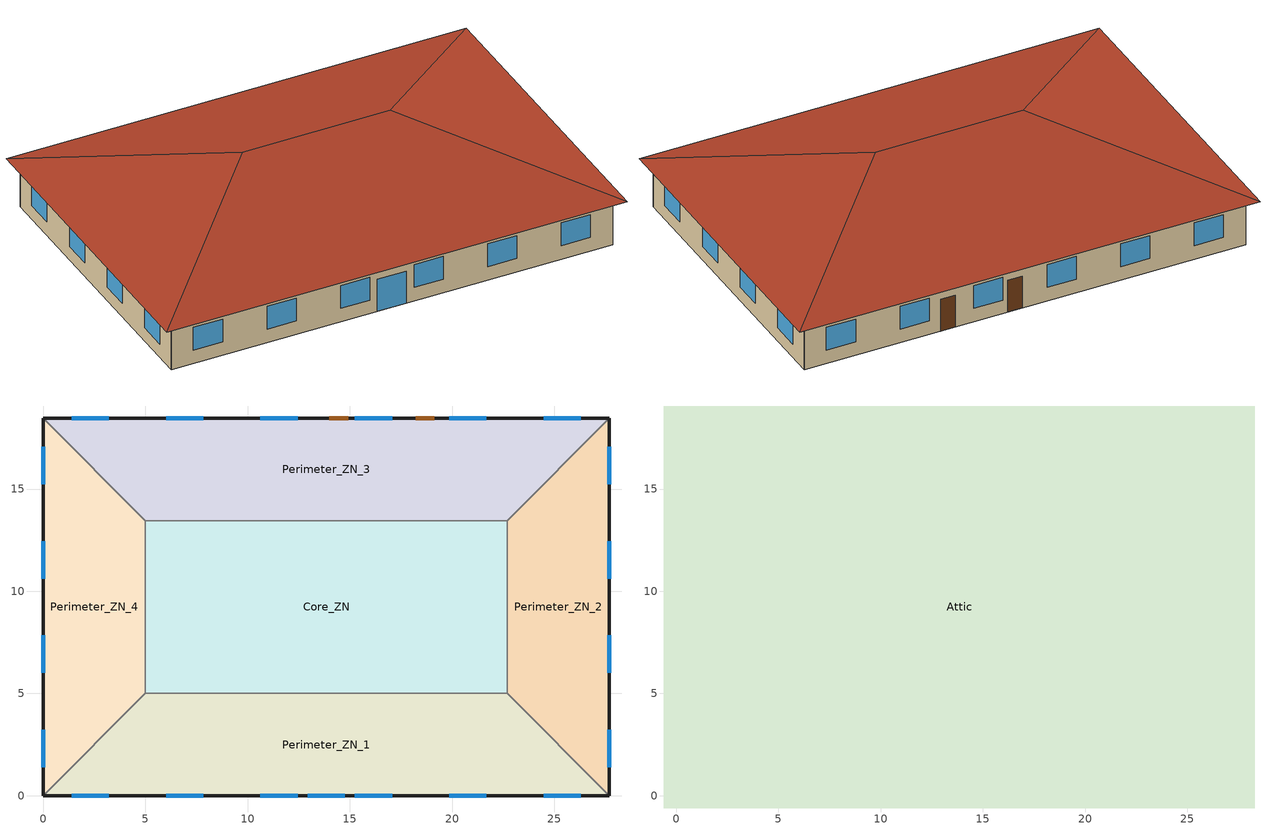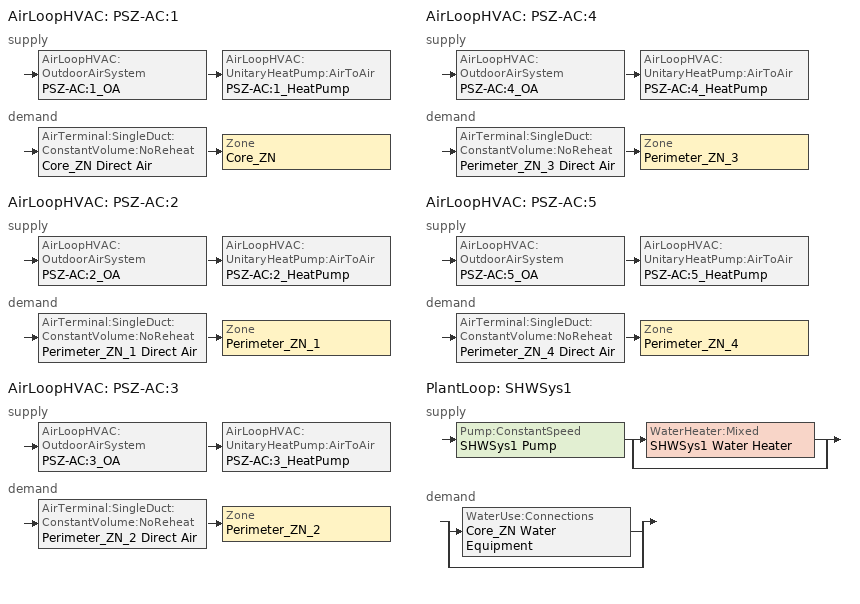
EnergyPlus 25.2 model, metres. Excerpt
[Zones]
Core_ZN
 floor adiabatic (Core_ZN_floor_Ffactor): 5,13.46 22.69,13.46 22.69,5 5,5 z0
 wall to Perimeter_ZN_1 (int_wall): 5,5 22.69,5 z0:3.05
 wall to Perimeter_ZN_2 (int_wall): 22.69,5 22.69,13.46 z0:3.05
 wall to Perimeter_ZN_3 (int_wall): 22.69,13.46 5,13.46 z0:3.05
 wall to Perimeter_ZN_4 (int_wall): 5,13.46 5,5 z0:3.05
Perimeter_ZN_1
 floor ground (Perimeter_ZN_1_floor_Ffactor): 27.69,0 0,0 5,5 22.69,5 z0
 wall outside (nonres_ext_wall): 0,0 27.69,0 z0:3.05
 wall to Perimeter_ZN_4 (int_wall): 5,5 0,0 z0:3.05
 wall to Perimeter_ZN_2 (int_wall): 27.69,0 22.69,5 z0:3.05
 window (Window_U_0.36_SHGC_0.38): 1.39,0 3.22,0 / 6.01,0 7.84,0 / 10.62,0 12.45,0 / 15.24,0 17.07,0 / 19.85,0 21.68,0 / 24.47,0 26.3,0 z0.9:2.42; 12.93,0 14.76,0 z0:2.13
Perimeter_ZN_2
 floor ground (Perimeter_ZN_2_floor_Ffactor): 22.69,13.46 27.69,18.46 27.69,0 22.69,5 z0
 wall outside (nonres_ext_wall): 27.69,0 27.69,18.46 z0:3.05
 wall to Perimeter_ZN_3 (int_wall): 27.69,18.46 22.69,13.46 z0:3.05
 window (Window_U_0.36_SHGC_0.38): 27.69,15.24 27.69,17.07 / 27.69,10.62 27.69,12.45 / 27.69,6.01 27.69,7.84 / 27.69,1.39 27.69,3.22 z0.9:2.42
Perimeter_ZN_3
 floor ground (Perimeter_ZN_3_floor_Ffactor): 5,13.46 0,18.46 27.69,18.46 22.69,13.46 z0
 wall outside (nonres_ext_wall): 27.69,18.46 0,18.46 z0:3.05
 wall to Perimeter_ZN_4 (int_wall): 0,18.46 5,13.46 z0:3.05
 window (Window_U_0.36_SHGC_0.38): 26.3,18.46 24.47,18.46 / 21.68,18.46 19.85,18.46 / 17.07,18.46 15.24,18.46 / 12.45,18.46 10.62,18.46 / 7.84,18.46 6.01,18.46 / 3.22,18.46 1.39,18.46 z0.9:2.42
 door (Swinging Door_con): 14.91,18.46 14,18.46 / 19.13,18.46 18.22,18.46 z0:2.13
Perimeter_ZN_4
 floor ground (Perimeter_ZN_4_floor_Ffactor): 5,5 0,0 0,18.46 5,13.46 z0
 wall outside (nonres_ext_wall): 0,18.46 0,0 z0:3.05
 window (Window_U_0.36_SHGC_0.38): 0,3.22 0,1.39 / 0,7.84 0,6.01 / 0,12.45 0,10.62 / 0,17.07 0,15.24 z0.9:2.42
Attic
 floor outside (ext_soffit_floor): -0.6,19.06 0,18.46 0,0 -0.6,-0.6 z3.05; 0,0 27.69,0 28.29,-0.6 -0.6,-0.6 z3.05; 28.29,19.06 28.29,-0.6 27.69,0 27.69,18.46 z3.05; -0.6,19.06 28.29,19.06 27.69,18.46 0,18.46 z3.05
 floor to Perimeter_ZN_1 (nonres_roof_floor): 0,0 5,5 22.69,5 27.69,0 z3.05
 floor to Perimeter_ZN_4 (nonres_roof_floor): 5,13.46 5,5 0,0 0,18.46 z3.05
 floor to Perimeter_ZN_2 (nonres_roof_floor): 22.69,5 22.69,13.46 27.69,18.46 27.69,0 z3.05
 floor to Core_ZN (nonres_roof_floor): 5,13.46 22.69,13.46 22.69,5 5,5 z3.05
 floor to Perimeter_ZN_3 (nonres_roof_floor): 0,18.46 27.69,18.46 22.69,13.46 5,13.46 z3.05
 roof outside (AtticRoofDeck): 28.29,19.06,3.05 -0.6,19.06,3.05 9.23,9.23,6.33 18.46,9.23,6.33; -0.6,19.06,3.05 -0.6,-0.6,3.05 9.23,9.23,6.33; 28.29,-0.6,3.05 28.29,19.06,3.05 18.46,9.23,6.33; -0.6,-0.6,3.05 28.29,-0.6,3.05 18.46,9.23,6.33 9.23,9.23,6.33
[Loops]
AirLoopHVAC 'PSZ-AC:1'
 supply: AirLoopHVAC:OutdoorAirSystem 'PSZ-AC:1_OA' > AirLoopHVAC:UnitaryHeatPump:AirToAir 'PSZ-AC:1_HeatPump'
 demand: AirTerminal:SingleDuct:ConstantVolume:NoReheat 'Core_ZN Direct Air' > Zone 'Core_ZN'
AirLoopHVAC 'PSZ-AC:2'
 supply: AirLoopHVAC:OutdoorAirSystem 'PSZ-AC:2_OA' > AirLoopHVAC:UnitaryHeatPump:AirToAir 'PSZ-AC:2_HeatPump'
 demand: AirTerminal:SingleDuct:ConstantVolume:NoReheat 'Perimeter_ZN_1 Direct Air' > Zone 'Perimeter_ZN_1'
AirLoopHVAC 'PSZ-AC:3'
 supply: AirLoopHVAC:OutdoorAirSystem 'PSZ-AC:3_OA' > AirLoopHVAC:UnitaryHeatPump:AirToAir 'PSZ-AC:3_HeatPump'
 demand: AirTerminal:SingleDuct:ConstantVolume:NoReheat 'Perimeter_ZN_2 Direct Air' > Zone 'Perimeter_ZN_2'
AirLoopHVAC 'PSZ-AC:4'
 supply: AirLoopHVAC:OutdoorAirSystem 'PSZ-AC:4_OA' > AirLoopHVAC:UnitaryHeatPump:AirToAir 'PSZ-AC:4_HeatPump'
 demand: AirTerminal:SingleDuct:ConstantVolume:NoReheat 'Perimeter_ZN_3 Direct Air' > Zone 'Perimeter_ZN_3'
AirLoopHVAC 'PSZ-AC:5'
 supply: AirLoopHVAC:OutdoorAirSystem 'PSZ-AC:5_OA' > AirLoopHVAC:UnitaryHeatPump:AirToAir 'PSZ-AC:5_HeatPump'
 demand: AirTerminal:SingleDuct:ConstantVolume:NoReheat 'Perimeter_ZN_4 Direct Air' > Zone 'Perimeter_ZN_4'
PlantLoop 'SHWSys1'
 supply: Pump:ConstantSpeed 'SHWSys1 Pump' > split
  | WaterHeater:Mixed 'SHWSys1 Water Heater'
  | bypass
 demand: split
  | WaterUse:Connections 'Core_ZN Water Equipment'
  | bypass
[Building]
OfficeSmall: North Axis {deg}=0; Terrain=City; Loads Convergence Tolerance Value {W}=0.04; Temperature Convergence Tolerance Value {deltaC}=0.2; Solar Distribution=FullInteriorAndExterior; Maximum Number of Warmup Days=15; Minimum Number of Warmup Days=6
[Site:Location]
Denver-Aurora-Buckley.AFB_CO_USA WMO=724695: Latitude {deg}=39.72; Longitude {deg}=-104.75; Time Zone {hr}=-7; Elevation {m}=1726
[SizingPeriod:DesignDay] Day of Month=21; Dry-Bulb Temperature Range Modifier Type=DefaultMultipliers; Humidity Condition Type=Wetbulb; Barometric Pressure {Pa}=82237; Rain Indicator=No; Snow Indicator=No; Daylight Saving Time Indicator=No
Name | Month | Day Type | Maximum Dry-Bulb Temperature {C} | Daily Dry-Bulb Temperature Range {deltaC} | Wetbulb or DewPoint at Maximum Dry-Bulb {C} | Wind Speed {m/s} | Wind Direction {deg} | Solar Model Indicator | Sky Clearness | ASHRAE Clear Sky Optical Depth for Beam Irradiance (taub) | ASHRAE Clear Sky Optical Depth for Diffuse Irradiance (taud)
Denver-Aurora-Buckley.AFB_CO_USA Ann Htg 99.6% Condns DB | 12 | WinterDesignDay | -17.9 | 0 | -17.9 | 2.5 | 180 | ASHRAEClearSky | 0
Denver-Aurora-Buckley.AFB_CO_USA Ann Clg .4% Condns DB=>MWB | 7 | SummerDesignDay | 33.9 | 14.8 | 15 | 3.6 | 30 | ASHRAETau |  | 0.423 | 2.02
[Site:GroundTemperature:FCfactorMethod]
7.1, 3, -1, 0.8, -0.2, 4.8, 6.1, 13.7, 22.2, 22.7, 21.7, 18.5
[Site:WaterMainsTemperature]
Calculation Method=Correlation; Annual Average Outdoor Air Temperature {C}=9.95; Maximum Difference In Monthly Average Outdoor Air Temperatures {deltaC}=23.7
[Material]
Name | Roughness | Thickness {m} | Conductivity {W/m-K} | Density {kg/m3} | Specific Heat {J/kg-K} | Thermal Absorptance | Solar Absorptance | Visible Absorptance
Std Wood 6inch | MediumSmooth | 0.15 | 0.12 | 540 | 1210 | 0.9 | 0.7 | 0.7
F07 25mm stucco | Smooth | 0.0254 | 0.72 | 1856 | 840 | 0.9 | 0.7 | 0.7
F12 Asphalt shingles | VeryRough | 0.0032 | 0.04 | 1120 | 1260 | 0.9 | 0.7
G01 13mm gypsum board | Smooth | 0.0127 | 0.16 | 800 | 1090 | 0.9 | 0.7 | 0.5
G01 16mm gypsum board | MediumSmooth | 0.0159 | 0.16 | 800 | 1090
G02 16mm plywood | Smooth | 0.0159 | 0.12 | 544 | 1210
[Material:NoMass] Thermal Absorptance=0.9; Solar Absorptance=0.7; Visible Absorptance=0.7
Name | Roughness | Thermal Resistance {m2-K/W}
Opaque Door panel_con | MediumRough | 0.475964
Nonres_Roof_Insulation | MediumSmooth | 8.09839
Nonres_Exterior_Wall_Insulation | MediumSmooth | 3.06942
[WindowMaterial:SimpleGlazingSystem]
Glazing Layer: U-Factor {W/m2-K}=2.04417; Solar Heat Gain Coefficient=0.38; Visible Transmittance=0.418
[Construction]
Swinging Door_con: Opaque Door panel_con
InteriorFurnishings: Std Wood 6inch
AtticRoofDeck: F12 Asphalt shingles, G02 16mm plywood
int_wall: G01 13mm gypsum board, G01 13mm gypsum board
ext_soffit_floor: G02 16mm plywood
nonres_roof_floor: G01 16mm gypsum board, Nonres_Roof_Insulation
nonres_ext_wall: F07 25mm stucco, G01 16mm gypsum board, Nonres_Exterior_Wall_Insulation, G01 16mm gypsum board
Window_U_0.36_SHGC_0.38: Glazing Layer
[Construction:FfactorGroundFloor] F-Factor {W/m-K}=0.90012
Name | Area {m2} | PerimeterExposed {m}
Core_ZN_floor_Ffactor | 149.657 | 0
Perimeter_ZN_1_floor_Ffactor; Perimeter_ZN_3_floor_Ffactor | 113.45 | 27.69
Perimeter_ZN_2_floor_Ffactor; Perimeter_ZN_4_floor_Ffactor | 67.3 | 18.46
[Zone] Type=1; Multiplier=1; Ceiling Height {m}=autocalculate; Volume {m3}=autocalculate; Floor Area {m2}=autocalculate
Name | Part of Total Floor Area
Core_ZN; Perimeter_ZN_1; Perimeter_ZN_2; Perimeter_ZN_3; Perimeter_ZN_4 | Yes
Attic | No
[Space] Ceiling Height {m}=autocalculate; Volume {m3}=autocalculate; Floor Area {m2}=autocalculate; Tag 2=OFFICE
Name | Zone | Space Type | Tag 1
core_space | Core_ZN | OFFICE_OPEN_PLAN | OFFICE_BUILDINGS_OFFICE_SPACE
perimeter_1_space | Perimeter_ZN_1 | LOBBY_ALL_OTHERS | OFFICE_BUILDINGS_MAIN_ENTRY_LOBBIES
perimeter_2_space | Perimeter_ZN_2 | OFFICE_ENCLOSED | OFFICE_BUILDINGS_OFFICE_SPACE
perimeter_3_space | Perimeter_ZN_3 | OFFICE_ENCLOSED | OFFICE_BUILDINGS_OFFICE_SPACE
perimeter_4_space | Perimeter_ZN_4 | OFFICE_ENCLOSED | OFFICE_BUILDINGS_OFFICE_SPACE
attic_space | Attic | STORAGE_ROOM_LARGE | OFFICE_BUILDINGS_OCCUPIABLE_STORAGE_ROOMS_FOR_DRY_MATERIALS
[InternalMass] Construction=InteriorFurnishings
Name | Zone or ZoneList | Surface Area {m2}
Core_ZN_InternalMass_1 | Core_ZN | 299.3148
Perimeter_ZN_1_InternalMass_1 | Perimeter_ZN_1 | 226.9
Perimeter_ZN_2_InternalMass_1 | Perimeter_ZN_2 | 134.6
Perimeter_ZN_3_InternalMass_1 | Perimeter_ZN_3 | 226.9
Perimeter_ZN_4_InternalMass_1 | Perimeter_ZN_4 | 134.6
[People] Number of People Calculation Method=Area/Person; Floor Area per Person {m2/person}=16.5881; Fraction Radiant=0.3; Sensible Heat Fraction=AUTOCALCULATE; Activity Level Schedule=ACTIVITY_SCH; Enable ASHRAE 55 Comfort Warnings=No; Mean Radiant Temperature Calculation Type=EnclosureAveraged
Name | Zone or ZoneList or Space or SpaceList | Number of People Schedule
Core_ZN | Core_ZN | BLDG_OCC_SCH_wo_SB
Perimeter_ZN_1 | Perimeter_ZN_1 | BLDG_OCC_SCH_wo_SB
Perimeter_ZN_2 | Perimeter_ZN_2 | BLDG_OCC_SCH_w_SB
Perimeter_ZN_3 | Perimeter_ZN_3 | BLDG_OCC_SCH_wo_SB
Perimeter_ZN_4 | Perimeter_ZN_4 | BLDG_OCC_SCH_wo_SB
[Lights] Schedule=BLDG_LIGHT_SCH; Design Level Calculation Method=Watts/Area; Watts per Floor Area {W/m2}=6.8889; Return Air Fraction=0; Fraction Radiant=0.7; Fraction Visible=0.2; Fraction Replaceable=1; Return Air Fraction Calculated from Plenum Temperature=No
Name | Zone or ZoneList or Space or SpaceList
Core_ZN_Lights | Core_ZN
Perimeter_ZN_1_Lights | Perimeter_ZN_1
Perimeter_ZN_2_Lights | Perimeter_ZN_2
Perimeter_ZN_3_Lights | Perimeter_ZN_3
Perimeter_ZN_4_Lights | Perimeter_ZN_4
[ElectricEquipment] Schedule=BLDG_EQUIP_SCH; Design Level Calculation Method=Watts/Area; Watts per Floor Area {W/m2}=6.78
Name | Zone or ZoneList or Space or SpaceList
Core_ZN_MiscPlug_Equip | Core_ZN
Perimeter_ZN_1_MiscPlug_Equip | Perimeter_ZN_1
Perimeter_ZN_2_MiscPlug_Equip | Perimeter_ZN_2
Perimeter_ZN_3_MiscPlug_Equip | Perimeter_ZN_3
Perimeter_ZN_4_MiscPlug_Equip | Perimeter_ZN_4
[Daylighting:Controls] Daylighting Method=SplitFlux; Lighting Control Type=Continuousoff; Minimum Input Power Fraction for Continuous or ContinuousOff Dimming Control=0.2; Minimum Light Output Fraction for Continuous or ContinuousOff Dimming Control=0.2; Number of Stepped Control Steps=3; Probability Lighting will be Reset When Needed in Manual Stepped Control=1; Maximum Allowable Discomfort Glare Index=22; Fraction of Lights Controlled by Reference Point 1=0.2399; Illuminance Setpoint at Reference Point 1 {lux}=377; Fraction of Lights Controlled by Reference Point 2=0.0302; Illuminance Setpoint at Reference Point 2 {lux}=377
Name | Zone or Space | Glare Calculation Daylighting Reference Point | Glare Calculation Azimuth Angle of View Direction Clockwise from Zone y-Axis {deg} | Daylighting Reference Point 1 | Daylighting Reference Point 2
Perimeter_ZN_1_DaylCtrl | Perimeter_ZN_1 | Perimeter_ZN_1_DaylRefPt1 | 180 | Perimeter_ZN_1_DaylRefPt1 | Perimeter_ZN_1_DaylRefPt2
Perimeter_ZN_2_DaylCtrl | Perimeter_ZN_2 | Perimeter_ZN_2_DaylRefPt1 | 90 | Perimeter_ZN_2_DaylRefPt1 | Perimeter_ZN_2_DaylRefPt2
Perimeter_ZN_3_DaylCtrl | Perimeter_ZN_3 | Perimeter_ZN_3_DaylRefPt1 | 0 | Perimeter_ZN_3_DaylRefPt1 | Perimeter_ZN_3_DaylRefPt2
Perimeter_ZN_4_DaylCtrl | Perimeter_ZN_4 | Perimeter_ZN_4_DaylRefPt1 | 270 | Perimeter_ZN_4_DaylRefPt1 | Perimeter_ZN_4_DaylRefPt2
[ZoneInfiltration:DesignFlowRate] Temperature Term Coefficient=0; Velocity Squared Term Coefficient=0
Name | Zone or ZoneList or Space or SpaceList | Schedule | Design Flow Rate Calculation Method | Design Flow Rate {m3/s} | Flow Rate per Exterior Surface Area {m3/s-m2} | Constant Term Coefficient | Velocity Term Coefficient
Perimeter_ZN_1_Infiltration | Perimeter_ZN_1 | INFIL_QUARTER_ON_SCH | Flow/ExteriorWallArea | 0 | 0.00056896 | 0 | 0.224
Perimeter_ZN_1_Door_Infiltration | Perimeter_ZN_1 | INFIL_Door_Opening_SCH | Flow/Zone | 0.0764554 |  | 1 | 0
Perimeter_ZN_2_Infiltration | Perimeter_ZN_2 | INFIL_QUARTER_ON_SCH | Flow/ExteriorWallArea | 0 | 0.00056896 | 0 | 0.224
Perimeter_ZN_3_Infiltration | Perimeter_ZN_3 | INFIL_QUARTER_ON_SCH | Flow/ExteriorWallArea | 0 | 0.00056896 | 0 | 0.224
Perimeter_ZN_4_Infiltration | Perimeter_ZN_4 | INFIL_QUARTER_ON_SCH | Flow/ExteriorWallArea | 0 | 0.00056896 | 0 | 0.224
Attic_Infiltration | Attic | ALWAYS_ON | Flow/Zone | 0.2001 |  | 1 | 0
[Exterior:Lights] Control Option=AstronomicalClock
Name | Schedule | Design Level {W}
Exterior_Lights_a | Exterior_lighting_schedule_a | 50.7
Exterior_Lights_b | Exterior_lighting_schedule_b_2016 | 115.1
Exterior_Lights_c | Exterior_lighting_schedule_c_2016 | 445.5
[DesignSpecification:OutdoorAir] Outdoor Air Method=Flow/Area; Outdoor Air Flow per Zone Floor Area {m3/s-m2}=0.000431773; Outdoor Air Flow per Zone {m3/s}=0
SZ DSOA Core_ZN; SZ DSOA Perimeter_ZN_1; SZ DSOA Perimeter_ZN_2; SZ DSOA Perimeter_ZN_3; SZ DSOA Perimeter_ZN_4
[Sizing:Zone] Zone Cooling Design Supply Air Temperature Input Method=SupplyAirTemperature; Zone Cooling Design Supply Air Temperature {C}=12.8; Zone Heating Design Supply Air Temperature Input Method=SupplyAirTemperature; Zone Heating Design Supply Air Temperature {C}=40; Zone Cooling Design Supply Air Humidity Ratio {kgWater/kgDryAir}=0.0085; Zone Heating Design Supply Air Humidity Ratio {kgWater/kgDryAir}=0.008; Cooling Design Air Flow Method=DesignDay; Cooling Design Air Flow Rate {m3/s}=0; Cooling Minimum Air Flow {m3/s}=0; Cooling Minimum Air Flow Fraction=0; Heating Design Air Flow Method=DesignDay; Heating Design Air Flow Rate {m3/s}=0; Account for Dedicated Outdoor Air System=No; Dedicated Outdoor Air System Control Strategy=NeutralSupplyAir; Dedicated Outdoor Air Low Setpoint Temperature for Design {C}=autosize; Dedicated Outdoor Air High Setpoint Temperature for Design {C}=autosize
Name | Design Specification Outdoor Air Object
Core_ZN | SZ DSOA Core_ZN
Perimeter_ZN_1 | SZ DSOA Perimeter_ZN_1
Perimeter_ZN_2 | SZ DSOA Perimeter_ZN_2
Perimeter_ZN_3 | SZ DSOA Perimeter_ZN_3
Perimeter_ZN_4 | SZ DSOA Perimeter_ZN_4
[Sizing:System] Type of Load to Size On=Sensible; Design Outdoor Air Flow Rate {m3/s}=AUTOSIZE; Central Heating Maximum System Air Flow Ratio=0.3; Preheat Design Temperature {C}=7; Preheat Design Humidity Ratio {kgWater/kgDryAir}=0.008; Precool Design Temperature {C}=12.8; Precool Design Humidity Ratio {kgWater/kgDryAir}=0.008; Central Cooling Design Supply Air Temperature {C}=12.8; Central Heating Design Supply Air Temperature {C}=40; Type of Zone Sum to Use=NonCoincident; 100% Outdoor Air in Cooling=No; 100% Outdoor Air in Heating=No; Central Cooling Design Supply Air Humidity Ratio {kgWater/kgDryAir}=0.0085; Central Heating Design Supply Air Humidity Ratio {kgWater/kgDryAir}=0.008; Cooling Supply Air Flow Rate Method=DesignDay; Cooling Supply Air Flow Rate {m3/s}=0; Heating Supply Air Flow Rate Method=DesignDay; Heating Supply Air Flow Rate {m3/s}=0; System Outdoor Air Method=ZoneSum
PSZ-AC:1; PSZ-AC:2; PSZ-AC:3; PSZ-AC:4; PSZ-AC:5
[Sizing:Plant]
SHWSys1: Loop Type=Heating; Design Loop Exit Temperature {C}=48.89; Loop Design Temperature Difference {deltaC}=5
[ZoneControl:Thermostat] Control Type Schedule=Dual Zone Control Type Sched
Name | Zone or ZoneList | Control 1
Core_ZN Thermostat | Core_ZN | Core_ZN DualSPSched
Perimeter_ZN_1 Thermostat | Perimeter_ZN_1 | Perimeter_ZN_1 DualSPSched
Perimeter_ZN_2 Thermostat | Perimeter_ZN_2 | Perimeter_ZN_2 DualSPSched
Perimeter_ZN_3 Thermostat | Perimeter_ZN_3 | Perimeter_ZN_3 DualSPSched
Perimeter_ZN_4 Thermostat | Perimeter_ZN_4 | Perimeter_ZN_4 DualSPSched
[ThermostatSetpoint:DualSetpoint]
Name | Heating Setpoint Temperature Schedule | Cooling Setpoint Temperature Schedule
Core_ZN DualSPSched; Perimeter_ZN_1 DualSPSched; Perimeter_ZN_3 DualSPSched; Perimeter_ZN_4 DualSPSched | HTGSETP_SCH_NO_OPTIMUM | CLGSETP_SCH_NO_OPTIMUM
Perimeter_ZN_2 DualSPSched | HTGSETP_SCH_NO_OPTIMUM_w_SB | CLGSETP_SCH_NO_OPTIMUM_w_SB
[AirTerminal:SingleDuct:ConstantVolume:NoReheat] Availability Schedule=ALWAYS_ON; Maximum Air Flow Rate {m3/s}=AUTOSIZE
Core_ZN Direct Air; Perimeter_ZN_1 Direct Air; Perimeter_ZN_2 Direct Air; Perimeter_ZN_3 Direct Air; Perimeter_ZN_4 Direct Air
[Zone equipment]
Core_ZN: Core_ZN Direct Air
Perimeter_ZN_1: Perimeter_ZN_1 Direct Air
Perimeter_ZN_2: Perimeter_ZN_2 Direct Air
Perimeter_ZN_3: Perimeter_ZN_3 Direct Air
Perimeter_ZN_4: Perimeter_ZN_4 Direct Air
[Fan:OnOff] Availability Schedule=HVACOperationSchd; Fan Total Efficiency=0.55575; Pressure Rise {Pa}=622.5; Maximum Flow Rate {m3/s}=AUTOSIZE; Motor Efficiency=0.855; Motor In Airstream Fraction=1
PSZ-AC:1 Fan; PSZ-AC:2 Fan; PSZ-AC:3 Fan; PSZ-AC:4 Fan; PSZ-AC:5 Fan
[Coil:Cooling:DX:SingleSpeed] Availability Schedule=ALWAYS_ON; Gross Rated Total Cooling Capacity {W}=AUTOSIZE; Gross Rated Sensible Heat Ratio=AUTOSIZE; Gross Rated Cooling COP {W/W}=4.11713; Rated Air Flow Rate {m3/s}=AUTOSIZE; 2023 Rated Evaporator Fan Power Per Volume Flow Rate {W/(m3/s)}=934.4; Total Cooling Capacity Function of Temperature Curve=HPACCoolCapFT; Total Cooling Capacity Function of Flow Fraction Curve=HPACCoolCapFFF; Energy Input Ratio Function of Temperature Curve=HPACCOOLEIRFT; Energy Input Ratio Function of Flow Fraction Curve=HPACCOOLEIRFFF; Part Load Fraction Correlation Curve=HPACCOOLPLFFPLR
PSZ-AC:1 Heat Pump DX Cooling Coil; PSZ-AC:2 Heat Pump DX Cooling Coil; PSZ-AC:3 Heat Pump DX Cooling Coil; PSZ-AC:4 Heat Pump DX Cooling Coil; PSZ-AC:5 Heat Pump DX Cooling Coil
[Coil:Heating:Fuel] Availability Schedule=ALWAYS_ON; Fuel Type=NaturalGas; Burner Efficiency=0.81; Nominal Capacity {W}=AUTOSIZE
PSZ-AC:1 Heat Pump DX Supp Heating Coil; PSZ-AC:2 Heat Pump DX Supp Heating Coil; PSZ-AC:3 Heat Pump DX Supp Heating Coil; PSZ-AC:4 Heat Pump DX Supp Heating Coil; PSZ-AC:5 Heat Pump DX Supp Heating Coil
[Coil:Heating:DX:SingleSpeed] Availability Schedule=ALWAYS_ON; Gross Rated Heating Capacity {W}=AUTOSIZE; Gross Rated Heating COP {W/W}=3.3592; Rated Air Flow Rate {m3/s}=AUTOSIZE; 2023 Rated Supply Fan Power Per Volume Flow Rate {W/(m3/s)}=934.4; Heating Capacity Function of Temperature Curve=HPACHeatCapFT; Heating Capacity Function of Flow Fraction Curve=HPACHeatCapFFF; Energy Input Ratio Function of Temperature Curve=HPACHeatEIRFT; Energy Input Ratio Function of Flow Fraction Curve=HPACHeatEIRFFF; Part Load Fraction Correlation Curve=HPACCOOLPLFFPLR; Defrost Energy Input Ratio Function of Temperature Curve=HPACCOOLEIRFT; Minimum Outdoor Dry-Bulb Temperature for Compressor Operation {C}=-12.2; Maximum Outdoor Dry-Bulb Temperature for Defrost Operation {C}=1.67; Crankcase Heater Capacity {W}=50; Maximum Outdoor Dry-Bulb Temperature for Crankcase Heater Operation {C}=4.4; Defrost Strategy=ReverseCycle; Defrost Control=OnDemand; Resistive Defrost Heater Capacity {W}=AUTOSIZE
PSZ-AC:1 Heat Pump DX Heating Coil; PSZ-AC:2 Heat Pump DX Heating Coil; PSZ-AC:3 Heat Pump DX Heating Coil; PSZ-AC:4 Heat Pump DX Heating Coil; PSZ-AC:5 Heat Pump DX Heating Coil
[AirLoopHVAC:UnitaryHeatPump:AirToAir] Availability Schedule=ALWAYS_ON; Cooling Supply Air Flow Rate {m3/s}=AUTOSIZE; Heating Supply Air Flow Rate {m3/s}=AUTOSIZE; No Load Supply Air Flow Rate {m3/s}=AUTOSIZE; Maximum Supply Air Temperature from Supplemental Heater {C}=AUTOSIZE; Maximum Outdoor Dry-Bulb Temperature for Supplemental Heater Operation {C}=4.44; Fan Placement=BlowThrough
Name | Controlling Zone or Thermostat Location | Supply Air Fan | Heating Coil | Cooling Coil | Supplemental Heating Coil | Supply Air Fan Operating Mode Schedule
PSZ-AC:1_HeatPump | Core_ZN | PSZ-AC:1 Fan | PSZ-AC:1 Heat Pump DX Heating Coil | PSZ-AC:1 Heat Pump DX Cooling Coil | PSZ-AC:1 Heat Pump DX Supp Heating Coil | HVACOperationSchd
PSZ-AC:2_HeatPump | Perimeter_ZN_1 | PSZ-AC:2 Fan | PSZ-AC:2 Heat Pump DX Heating Coil | PSZ-AC:2 Heat Pump DX Cooling Coil | PSZ-AC:2 Heat Pump DX Supp Heating Coil | HVACOperationSchd
PSZ-AC:3_HeatPump | Perimeter_ZN_2 | PSZ-AC:3 Fan | PSZ-AC:3 Heat Pump DX Heating Coil | PSZ-AC:3 Heat Pump DX Cooling Coil | PSZ-AC:3 Heat Pump DX Supp Heating Coil | HVACOperationSchd_w_SB
PSZ-AC:4_HeatPump | Perimeter_ZN_3 | PSZ-AC:4 Fan | PSZ-AC:4 Heat Pump DX Heating Coil | PSZ-AC:4 Heat Pump DX Cooling Coil | PSZ-AC:4 Heat Pump DX Supp Heating Coil | HVACOperationSchd
PSZ-AC:5_HeatPump | Perimeter_ZN_4 | PSZ-AC:5 Fan | PSZ-AC:5 Heat Pump DX Heating Coil | PSZ-AC:5 Heat Pump DX Cooling Coil | PSZ-AC:5 Heat Pump DX Supp Heating Coil | HVACOperationSchd
[Controller:OutdoorAir] Minimum Outdoor Air Flow Rate {m3/s}=AUTOSIZE; Maximum Outdoor Air Flow Rate {m3/s}=AUTOSIZE; Economizer Control Type=NoEconomizer; Economizer Control Action Type=ModulateFlow; Economizer Maximum Limit Dry-Bulb Temperature {C}=28; Economizer Maximum Limit Enthalpy {J/kg}=64000; Economizer Minimum Limit Dry-Bulb Temperature {C}=0; Lockout Type=LockoutWithHeating; Minimum Limit Type=FixedMinimum; Minimum Outdoor Air Schedule=MinOA_MotorizedDamper_Sched
PSZ-AC:1_OA_Controller; PSZ-AC:2_OA_Controller; PSZ-AC:3_OA_Controller; PSZ-AC:4_OA_Controller; PSZ-AC:5_OA_Controller
[AirLoopHVAC] Design Supply Air Flow Rate {m3/s}=AUTOSIZE
PSZ-AC:1; PSZ-AC:2; PSZ-AC:3; PSZ-AC:4; PSZ-AC:5
[Pump:ConstantSpeed]
SHWSys1 Pump: Design Flow Rate {m3/s}=autosize; Design Pump Head {Pa}=0.001; Design Power Consumption {W}=AUTOSIZE; Motor Efficiency=0.3; Fraction of Motor Inefficiencies to Fluid Stream=0; Pump Control Type=Intermittent
[WaterHeater:Mixed]
SHWSys1 Water Heater: Tank Volume {m3}=0.1514; Setpoint Temperature Schedule=SHWSys1 Water Heater Setpoint Temperature Schedule; Deadband Temperature Difference {deltaC}=2; Maximum Temperature Limit {C}=82.2222; Heater Control Type=Cycle; Heater Maximum Capacity {W}=11722.84; Heater Fuel Type=electricity; Heater Thermal Efficiency=1; Off Cycle Parasitic Fuel Consumption Rate {W}=571; Off Cycle Parasitic Fuel Type=electricity; Off Cycle Parasitic Heat Fraction to Tank=0.8; On Cycle Parasitic Fuel Consumption Rate {W}=571; On Cycle Parasitic Fuel Type=electricity; Ambient Temperature Indicator=zone; Ambient Temperature Zone=CORE_ZN; Off Cycle Loss Coefficient to Ambient Temperature {W/K}=1.20598; On Cycle Loss Coefficient to Ambient Temperature {W/K}=1.20598; Peak Use Flow Rate {m3/s}=4.048e-06; Use Flow Rate Fraction Schedule=BLDG_SWH_SCH
[PlantLoop]
SHWSys1: Fluid Type=Water; Plant Equipment Operation Scheme=SHWSys1 Loop Operation Scheme List; Maximum Loop Temperature {C}=48.89; Minimum Loop Temperature {C}=10; Maximum Loop Flow Rate {m3/s}=AUTOSIZE; Minimum Loop Flow Rate {m3/s}=0; Plant Loop Volume {m3}=AUTOSIZE; Load Distribution Scheme=Optimal
[PlantEquipmentList]
SHWSys1 Equipment List: SHWSys1 Water Heater
[PlantEquipmentOperation:HeatingLoad]
SHWSys1 Operation Scheme: Load Range 1 Lower Limit {W}=0; Load Range 1 Upper Limit {W}=1000000000000000; Range 1 Equipment List=SHWSys1 Equipment List
[PlantEquipmentOperationSchemes]
SHWSys1 Loop Operation Scheme List: Control Scheme 1=SHWSys1 Operation Scheme; Control Scheme 1 Schedule=PlantOnSched
[EnergyManagementSystem:Sensor]
Name | Output:Variable or Output:Meter Index Key | Output:Variable or Output:Meter
ActualOccupancy | Binary Occupancy | Schedule Value
Core_ZN_LSr | Core_ZN | Zone Lights Electricity Rate
Core_ZN_Occ_Sensor | Core_ZN | People Occupant Count
Perimeter_ZN_1_LSr | Perimeter_ZN_1 | Zone Lights Electricity Rate
Perimeter_ZN_1_Occ_Sensor | Perimeter_ZN_1 | People Occupant Count
Perimeter_ZN_2_LSr | Perimeter_ZN_2 | Zone Lights Electricity Rate
Perimeter_ZN_2_Occ_Sensor | Perimeter_ZN_2 | People Occupant Count
Perimeter_ZN_3_LSr | Perimeter_ZN_3 | Zone Lights Electricity Rate
Perimeter_ZN_3_Occ_Sensor | Perimeter_ZN_3 | People Occupant Count
Perimeter_ZN_4_LSr | Perimeter_ZN_4 | Zone Lights Electricity Rate
Perimeter_ZN_4_Occ_Sensor | Perimeter_ZN_4 | People Occupant Count
[EnergyManagementSystem:Actuator] Actuated Component Type=Lights; Actuated Component Control Type=Electricity Rate
Name | Actuated Component Unique
Core_ZN_Light_Actuator | Core_ZN_lights
Perimeter_ZN_1_Light_Actuator | Perimeter_ZN_1_lights
Perimeter_ZN_2_Light_Actuator | Perimeter_ZN_2_lights
Perimeter_ZN_3_Light_Actuator | Perimeter_ZN_3_lights
Perimeter_ZN_4_Light_Actuator | Perimeter_ZN_4_lights
[EnergyManagementSystem:ProgramCallingManager]
SET_Core_ZN_Light_EMS_Program_Prog_Manager: BeginTimestepBeforePredictor; SET_Core_ZN_Light_EMS_Program
SET_Perimeter_ZN_1_Light_EMS_Program_Prog_Manager: BeginTimestepBeforePredictor; SET_Perimeter_ZN_1_Light_EMS_Program
SET_Perimeter_ZN_2_Light_EMS_Program_Prog_Manager: BeginTimestepBeforePredictor; SET_Perimeter_ZN_2_Light_EMS_Program
SET_Perimeter_ZN_3_Light_EMS_Program_Prog_Manager: BeginTimestepBeforePredictor; SET_Perimeter_ZN_3_Light_EMS_Program
SET_Perimeter_ZN_4_Light_EMS_Program_Prog_Manager: BeginTimestepBeforePredictor; SET_Perimeter_ZN_4_Light_EMS_Program
[EnergyManagementSystem:Program]
SET_Core_ZN_Light_EMS_Program: SET Core_ZN_LSr_IP=0.093*Core_ZN_LSr/Core_ZN_Area; IF (Core_ZN_Occ_Sensor <= 0) && (Core_ZN_LSr_IP >= 0.02); SET Core_ZN_Light_Actuator = 0.02*Core_ZN_Area/0.09290304; ELSE; SET Core_ZN_Light_Actuator = NULL; ENDIF
SET_Perimeter_ZN_1_Light_EMS_Program: SET Perimeter_ZN_1_LSr_IP=0.093*Perimeter_ZN_1_LSr/Perimeter_ZN_1_Area; IF (Perimeter_ZN_1_Occ_Sensor <= 0) && (Perimeter_ZN_1_LSr_IP >= 0.02); SET Perimeter_ZN_1_Light_Actuator = 0.02*Perimeter_ZN_1_Area/0.09290304; ELSE; SET Perimeter_ZN_1_Light_Actuator = NULL; ENDIF
SET_Perimeter_ZN_2_Light_EMS_Program: SET Perimeter_ZN_2_LSr_IP=0.093*Perimeter_ZN_2_LSr/Perimeter_ZN_2_Area; IF (Perimeter_ZN_2_Occ_Sensor <= 0) && (Perimeter_ZN_2_LSr_IP >= 0.02); IF (ActualOccupancy <= 0); SET Perimeter_ZN_2_Light_Actuator = 0.02*Perimeter_ZN_2_Area/0.09290304; ELSE; SET Perimeter_ZN_2_Light_Actuator = NULL; ENDIF; ELSE; SET Perimeter_ZN_2_Light_Actuator = NULL; ENDIF
SET_Perimeter_ZN_3_Light_EMS_Program: SET Perimeter_ZN_3_LSr_IP=0.093*Perimeter_ZN_3_LSr/Perimeter_ZN_3_Area; IF (Perimeter_ZN_3_Occ_Sensor <= 0) && (Perimeter_ZN_3_LSr_IP >= 0.02); SET Perimeter_ZN_3_Light_Actuator = 0.02*Perimeter_ZN_3_Area/0.09290304; ELSE; SET Perimeter_ZN_3_Light_Actuator = NULL; ENDIF
SET_Perimeter_ZN_4_Light_EMS_Program: SET Perimeter_ZN_4_LSr_IP=0.093*Perimeter_ZN_4_LSr/Perimeter_ZN_4_Area; IF (Perimeter_ZN_4_Occ_Sensor <= 0) && (Perimeter_ZN_4_LSr_IP >= 0.02); SET Perimeter_ZN_4_Light_Actuator = 0.02*Perimeter_ZN_4_Area/0.09290304; ELSE; SET Perimeter_ZN_4_Light_Actuator = NULL; ENDIF
[EnergyManagementSystem:InternalVariable] Internal Data Type=Zone Floor Area
Name | Internal Data Index Key
Core_ZN_Area | Core_ZN
Perimeter_ZN_1_Area | Perimeter_ZN_1
Perimeter_ZN_2_Area | Perimeter_ZN_2
Perimeter_ZN_3_Area | Perimeter_ZN_3
Perimeter_ZN_4_Area | Perimeter_ZN_4
[AvailabilityManager:NightCycle] Applicability Schedule=Always_On; Fan Schedule=HVACOperationSchd; Control Type=CycleOnAny; Thermostat Tolerance {deltaC}=1; Cycling Run Time Control Type=FixedRunTime; Cycling Run Time {s}=1800
PSZ-AC:1 Availability Manager; PSZ-AC:2 Availability Manager; PSZ-AC:3 Availability Manager; PSZ-AC:4 Availability Manager; PSZ-AC:5 Availability Manager
[SetpointManager:Scheduled]
SHWSys1 Loop Setpoint Manager: Control Variable=Temperature; Schedule=SHWSys1-Loop-Temp-Schedule; Setpoint Node or NodeList=SHWSys1 Supply Outlet Node
[SetpointManager:SingleZone:Heating] Control Variable=Temperature; Minimum Supply Air Temperature {C}=12.8; Maximum Supply Air Temperature {C}=40
Name | Control Zone | Setpoint Node or NodeList
SupAirTemp MngrCore_ZN - Htg | Core_ZN | PSZ-AC:1 Supply Equipment Outlet Node
SupAirTemp MngrPerimeter_ZN_1 - Htg | Perimeter_ZN_1 | PSZ-AC:2 Supply Equipment Outlet Node
SupAirTemp MngrPerimeter_ZN_2 - Htg | Perimeter_ZN_2 | PSZ-AC:3 Supply Equipment Outlet Node
SupAirTemp MngrPerimeter_ZN_3 - Htg | Perimeter_ZN_3 | PSZ-AC:4 Supply Equipment Outlet Node
SupAirTemp MngrPerimeter_ZN_4 - Htg | Perimeter_ZN_4 | PSZ-AC:5 Supply Equipment Outlet Node
[SetpointManager:SingleZone:Cooling] Control Variable=Temperature; Minimum Supply Air Temperature {C}=12.8; Maximum Supply Air Temperature {C}=40
Name | Control Zone | Setpoint Node or NodeList
SupAirTemp MngrCore_ZN - Clg | Core_ZN | PSZ-AC:1_CoolC-PSZ-AC:1_HeatCNode
SupAirTemp MngrPerimeter_ZN_1 - Clg | Perimeter_ZN_1 | PSZ-AC:2_CoolC-PSZ-AC:2_HeatCNode
SupAirTemp MngrPerimeter_ZN_2 - Clg | Perimeter_ZN_2 | PSZ-AC:3_CoolC-PSZ-AC:3_HeatCNode
SupAirTemp MngrPerimeter_ZN_3 - Clg | Perimeter_ZN_3 | PSZ-AC:4_CoolC-PSZ-AC:4_HeatCNode
SupAirTemp MngrPerimeter_ZN_4 - Clg | Perimeter_ZN_4 | PSZ-AC:5_CoolC-PSZ-AC:5_HeatCNode
[SetpointManager:MixedAir] Control Variable=Temperature
Name | Setpoint Node or NodeList
PSZ-AC:1_OAMixed Air Temp Manager | PSZ-AC:1_OA-PSZ-AC:1_FanNode
PSZ-AC:2_OAMixed Air Temp Manager | PSZ-AC:2_OA-PSZ-AC:2_FanNode
PSZ-AC:3_OAMixed Air Temp Manager | PSZ-AC:3_OA-PSZ-AC:3_FanNode
PSZ-AC:4_OAMixed Air Temp Manager | PSZ-AC:4_OA-PSZ-AC:4_FanNode
PSZ-AC:5_OAMixed Air Temp Manager | PSZ-AC:5_OA-PSZ-AC:5_FanNode
[WaterUse:Equipment]
Core_ZN Water Equipment: Peak Flow Rate {m3/s}=4.048e-06; Flow Rate Fraction Schedule=BLDG_SWH_SCH; Hot Water Supply Temperature Schedule=Core_ZN Water Equipment Hot Supply Temp Sched; Zone=Core_ZN; Sensible Fraction Schedule=Core_ZN Water Equipment Sensible fract sched; Latent Fraction Schedule=Core_ZN Water Equipment Latent fract sched
[WaterUse:Connections]
Core_ZN Water Equipment: Water Use Equipment 1=Core_ZN Water Equipment
[Schedule:Compact]
BLDG_LIGHT_SCH: Through: 12/31, For: Weekdays, Until: 5:00, 0.18, Until: 6:00, 0.23, Until: 7:00, 0.178641, Until: 8:00, 0.326215, Until: 12:00, 0.699031, Until: 13:00, 0.621361, Until: 17:00, 0.699031, Until: 18:00, 0.473788, Until: 20:00, 0.326215, Until: 22:00, 0.248544, Until: 23:00, 0.178641, Until: 24:00, 0.18, For: Weekends, Until: 24:00, 0.18, For: Holiday, Until: 24:00, 0.18, For: WinterDesignDay, Until: 24:00, 0, For: SummerDesignDay, Until: 24:00, 1, For: CustomDay1, Until: 24:00, 0, For: CustomDay2, Until: 24:00, 0
BLDG_EQUIP_SCH: Through: 12/31, For: WeekDays, Until: 6:00, 0.409478, Until: 8:00, 0.479753, Until: 12:00, 0.959505, Until: 13:00, 0.901935, Until: 17:00, 0.959505, Until: 18:00, 0.479753, Until: 23:00, 0.191901, Until: 24:00, 0.163791, For: Weekends, Until: 24:00, 0.163791, For: Holiday, Until: 24:00, 0.163791, For: WinterDesignDay, Until: 24:00, 0, For: SummerDesignDay, Until: 24:00, 1, For: CustomDay1, Until: 24:00, 0, For: CustomDay2, Until: 24:00, 0
BLDG_OCC_SCH_w_SB: Through: 12/31, For: Weekdays, Until: 01:00, 0, Until: 02:00, 0, Until: 03:00, 0, Until: 04:00, 0, Until: 05:00, 0, Until: 06:00, 0, Until: 07:00, 0.11, Until: 08:00, 0.21, Until: 09:00, 1, Until: 10:00, 1, Until: 11:00, 0, Until: 12:00, 1, Until: 13:00, 0, Until: 14:00, 1, Until: 15:00, 0, Until: 16:00, 1, Until: 17:00, 1, Until: 18:00, 0.32, Until: 19:00, 0.11, Until: 20:00, 0.11, Until: 21:00, 0.11, Until: 22:00, 0.11, Until: 23:00, 0.05, Until: 24:00, 0, For: Weekends, Until: 01:00, 0, Until: 02:00, 0, Until: 03:00, 0, Until: 04:00, 0, Until: 05:00, 0, Until: 06:00, 0, Until: 07:00, 0, Until: 08:00, 0, Until: 09:00, 0, Until: 10:00, 0, Until: 11:00, 0, Until: 12:00, 0, Until: 13:00, 0, Until: 14:00, 0, Until: 15:00, 0, Until: 16:00, 0, Until: 17:00, 0, Until: 18:00, 0, Until: 19:00, 0, Until: 20:00, 0, Until: 21:00, 0, Until: 22:00, 0, Until: 23:00, 0, Until: 24:00, 0, For: Holiday, Until: 24:00, 0, For: WinterDesignDay, Until: 24:00, 0, For: SummerDesignDay, Until: 24:00, 1, For: CustomDay1, Until: 24:00, 0, For: CustomDay2, Until: 24:00, 0
BLDG_OCC_SCH_wo_SB: Through: 12/31, For: Weekdays, Until: 01:00, 0, Until: 02:00, 0, Until: 03:00, 0, Until: 04:00, 0, Until: 05:00, 0, Until: 06:00, 0, Until: 07:00, 0.11, Until: 08:00, 0.21, Until: 09:00, 1, Until: 10:00, 1, Until: 11:00, 1, Until: 12:00, 1, Until: 13:00, 0.610395, Until: 14:00, 1, Until: 15:00, 1, Until: 16:00, 1, Until: 17:00, 1, Until: 18:00, 0.32, Until: 19:00, 0.11, Until: 20:00, 0.11, Until: 21:00, 0.11, Until: 22:00, 0.11, Until: 23:00, 0.05, Until: 24:00, 0, For: Weekends, Until: 01:00, 0, Until: 02:00, 0, Until: 03:00, 0, Until: 04:00, 0, Until: 05:00, 0, Until: 06:00, 0, Until: 07:00, 0, Until: 08:00, 0, Until: 09:00, 0, Until: 10:00, 0, Until: 11:00, 0, Until: 12:00, 0, Until: 13:00, 0, Until: 14:00, 0, Until: 15:00, 0, Until: 16:00, 0, Until: 17:00, 0, Until: 18:00, 0, Until: 19:00, 0, Until: 20:00, 0, Until: 21:00, 0, Until: 22:00, 0, Until: 23:00, 0, Until: 24:00, 0, For: Holiday, Until: 24:00, 0, For: WinterDesignDay, Until: 24:00, 0, For: SummerDesignDay, Until: 24:00, 1, For: CustomDay1, Until: 24:00, 0, For: CustomDay2, Until: 24:00, 0
Binary Occupancy: Through: 12/31, For: Weekdays, Until: 01:00, 0, Until: 02:00, 0, Until: 03:00, 0, Until: 04:00, 0, Until: 05:00, 0, Until: 06:00, 0, Until: 07:00, 1, Until: 08:00, 1, Until: 09:00, 1, Until: 10:00, 1, Until: 11:00, 1, Until: 12:00, 1, Until: 13:00, 1, Until: 14:00, 1, Until: 15:00, 1, Until: 16:00, 1, Until: 17:00, 1, Until: 18:00, 1, Until: 19:00, 1, Until: 20:00, 1, Until: 21:00, 1, Until: 22:00, 1, Until: 23:00, 1, Until: 24:00, 0, For: Weekends, Until: 01:00, 0, Until: 02:00, 0, Until: 03:00, 0, Until: 04:00, 0, Until: 05:00, 0, Until: 06:00, 0, Until: 07:00, 0, Until: 08:00, 0, Until: 09:00, 0, Until: 10:00, 0, Until: 11:00, 0, Until: 12:00, 0, Until: 13:00, 0, Until: 14:00, 0, Until: 15:00, 0, Until: 16:00, 0, Until: 17:00, 0, Until: 18:00, 0, Until: 19:00, 0, Until: 20:00, 0, Until: 21:00, 0, Until: 22:00, 0, Until: 23:00, 0, Until: 24:00, 0, For: Holiday, Until: 24:00, 0, For: WinterDesignDay, Until: 24:00, 0, For: SummerDesignDay, Until: 24:00, 1, For: CustomDay1, Until: 24:00, 0, For: CustomDay2, Until: 24:00, 0
INFIL_QUARTER_ON_SCH: Through: 12/31, For: Weekdays SummerDesignDay, Until: 07:00, 1, Until: 19:00, 0.25, Until: 24:00, 1, For: Saturday WinterDesignDay, Until: 07:00, 1, Until: 18:00, 0.25, Until: 24:00, 1, For: Sunday Holidays AllOtherDays, Until: 24:00, 1
INFIL_Door_Opening_SCH: Through: 12/31, For: Weekdays, Until: 06:00, 0, Until: 07:00, 0.131, Until: 08:00, 1, Until: 12:00, 0.131, Until: 13:00, 1, Until: 17:00, 0.131, Until: 18:00, 1, Until: 19:00, 0.131, Until: 24:00, 0, For: Saturday Sunday Holidays AllOtherDays, Until: 24:00, 0
BLDG_SWH_SCH: Through: 12/31, For: WeekDays, Until: 7:00, 0, Until: 8:00, 0.27, Until: 9:00, 0.55, Until: 11:00, 0.64, Until: 12:00, 0.82, Until: 13:00, 1, Until: 14:00, 0.91, Until: 16:00, 0.55, Until: 17:00, 0.73, Until: 19:00, 0.37, Until: 20:00, 0.18, Until: 21:00, 0.27, Until: 22:00, 0.09, Until: 24:00, 0, For: Weekends, Until: 24:00, 0, For: Holiday, Until: 24:00, 0, For: WinterDesignDay, Until: 7:00, 0, Until: 8:00, 0.27, Until: 9:00, 0.55, Until: 11:00, 0.64, Until: 12:00, 0.82, Until: 13:00, 1, Until: 14:00, 0.91, Until: 16:00, 0.55, Until: 17:00, 0.73, Until: 19:00, 0.37, Until: 20:00, 0.18, Until: 21:00, 0.27, Until: 22:00, 0.09, Until: 24:00, 0, For: SummerDesignDay, Until: 7:00, 0, Until: 8:00, 0.27, Until: 9:00, 0.55, Until: 11:00, 0.64, Until: 12:00, 0.82, Until: 13:00, 1, Until: 14:00, 0.91, Until: 16:00, 0.55, Until: 17:00, 0.73, Until: 19:00, 0.37, Until: 20:00, 0.18, Until: 21:00, 0.27, Until: 22:00, 0.09, Until: 24:00, 0, For: CustomDay1, Until: 24:00, 0, For: CustomDay2, Until: 24:00, 0
ALWAYS_ON; PlantOnSched: Through: 12/31, For: AllDays, Until: 24:00, 1
HVACOperationSchd: Through: 12/31, For: Weekdays SummerDesignDay, Until: 06:00, 0, Until: 19:00, 1, Until: 24:00, 0, For: Weedends WinterDesignDay, Until: 24:00, 0, For: Holidays AllOtherDays, Until: 24:00, 0
HVACOperationSchd_w_SB: Through: 12/31, For: Weekdays, Until: 01:00, 0, Until: 02:00, 0, Until: 03:00, 0, Until: 04:00, 0, Until: 05:00, 0, Until: 06:00, 0, Until: 07:00, 1, Until: 08:00, 1, Until: 09:00, 1, Until: 10:00, 1, Until: 11:00, 0, Until: 12:00, 1, Until: 13:00, 0, Until: 14:00, 1, Until: 15:00, 0, Until: 16:00, 1, Until: 17:00, 1, Until: 18:00, 1, Until: 19:00, 1, Until: 20:00, 0, Until: 21:00, 0, Until: 22:00, 0, Until: 23:00, 0, Until: 24:00, 0, For: Weekends, Until: 01:00, 0, Until: 02:00, 0, Until: 03:00, 0, Until: 04:00, 0, Until: 05:00, 0, Until: 06:00, 0, Until: 07:00, 0, Until: 08:00, 0, Until: 09:00, 0, Until: 10:00, 0, Until: 11:00, 0, Until: 12:00, 0, Until: 13:00, 0, Until: 14:00, 0, Until: 15:00, 0, Until: 16:00, 0, Until: 17:00, 0, Until: 18:00, 0, Until: 19:00, 0, Until: 20:00, 0, Until: 21:00, 0, Until: 22:00, 0, Until: 23:00, 0, Until: 24:00, 0, For: SummerDesignDay, Until: 06:00, 0, Until: 19:00, 1, Until: 24:00, 0, For: WinterDesignDay, Until: 24:00, 0, For: Holidays AllOtherDays, Until: 24:00, 0
HTGSETP_SCH_NO_OPTIMUM: Through: 12/31, For: WeekDays, Until: 6:00, 15.56, Until: 7:00, 21.11, Until: 19:00, 21.11, Until: 24:00, 15.56, For: Weekends, Until: 24:00, 15.56, For: Holiday, Until: 24:00, 15.56, For: WinterDesignDay, Until: 24:00, 21.11, For: SummerDesignDay, Until: 24:00, 15.56, For: CustomDay1, Until: 24:00, 15.56, For: CustomDay2, Until: 24:00, 15.56
HTGSETP_SCH_NO_OPTIMUM_w_SB: Through: 12/31, For: Weekdays, Until: 01:00, 15.56, Until: 02:00, 15.56, Until: 03:00, 15.56, Until: 04:00, 15.56, Until: 05:00, 15.56, Until: 06:00, 15.56, Until: 07:00, 21.11, Until: 08:00, 21.11, Until: 09:00, 21.11, Until: 10:00, 21.11, Until: 11:00, 20.5544, Until: 12:00, 21.11, Until: 13:00, 20.5544, Until: 14:00, 21.11, Until: 15:00, 20.5544, Until: 16:00, 21.11, Until: 17:00, 21.11, Until: 18:00, 21.11, Until: 19:00, 21.11, Until: 20:00, 15.56, Until: 21:00, 15.56, Until: 22:00, 15.56, Until: 23:00, 15.56, Until: 24:00, 15.56, For: Weekends, Until: 01:00, 15.56, Until: 02:00, 15.56, Until: 03:00, 15.56, Until: 04:00, 15.56, Until: 05:00, 15.56, Until: 06:00, 15.56, Until: 07:00, 15.56, Until: 08:00, 15.56, Until: 09:00, 15.56, Until: 10:00, 15.56, Until: 11:00, 15.56, Until: 12:00, 15.56, Until: 13:00, 15.56, Until: 14:00, 15.56, Until: 15:00, 15.56, Until: 16:00, 15.56, Until: 17:00, 15.56, Until: 18:00, 15.56, Until: 19:00, 15.56, Until: 20:00, 15.56, Until: 21:00, 15.56, Until: 22:00, 15.56, Until: 23:00, 15.56, Until: 24:00, 15.56, For: Holiday, Until: 24:00, 15.56, For: WinterDesignDay, Until: 24:00, 21.11, For: SummerDesignDay, Until: 24:00, 15.56, For: CustomDay1, Until: 24:00, 15.56, For: CustomDay2, Until: 24:00, 15.56
CLGSETP_SCH_NO_OPTIMUM: Through: 12/31, For: WeekDays, Until: 6:00, 29.44, Until: 7:00, 23.89, Until: 18:00, 23.89, Until: 24:00, 29.44, For: Weekends, Until: 24:00, 29.44, For: Holiday, Until: 24:00, 29.44, For: WinterDesignDay, Until: 24:00, 29.44, For: SummerDesignDay, Until: 24:00, 23.89, For: CustomDay1, Until: 24:00, 29.44, For: CustomDay2, Until: 24:00, 29.44
CLGSETP_SCH_NO_OPTIMUM_w_SB: Through: 12/31, For: Weekdays, Until: 01:00, 29.44, Until: 02:00, 29.44, Until: 03:00, 29.44, Until: 04:00, 29.44, Until: 05:00, 29.44, Until: 06:00, 29.44, Until: 07:00, 23.89, Until: 08:00, 23.89, Until: 09:00, 23.89, Until: 10:00, 23.89, Until: 11:00, 24.4456, Until: 12:00, 23.89, Until: 13:00, 24.4456, Until: 14:00, 23.89, Until: 15:00, 24.4456, Until: 16:00, 23.89, Until: 17:00, 23.89, Until: 18:00, 23.89, Until: 19:00, 29.44, Until: 20:00, 29.44, Until: 21:00, 29.44, Until: 22:00, 29.44, Until: 23:00, 29.44, Until: 24:00, 29.44, For: Weekends, Until: 01:00, 29.44, Until: 02:00, 29.44, Until: 03:00, 29.44, Until: 04:00, 29.44, Until: 05:00, 29.44, Until: 06:00, 29.44, Until: 07:00, 29.44, Until: 08:00, 29.44, Until: 09:00, 29.44, Until: 10:00, 29.44, Until: 11:00, 29.44, Until: 12:00, 29.44, Until: 13:00, 29.44, Until: 14:00, 29.44, Until: 15:00, 29.44, Until: 16:00, 29.44, Until: 17:00, 29.44, Until: 18:00, 29.44, Until: 19:00, 29.44, Until: 20:00, 29.44, Until: 21:00, 29.44, Until: 22:00, 29.44, Until: 23:00, 29.44, Until: 24:00, 29.44, For: Holiday, Until: 24:00, 29.44, For: WinterDesignDay, Until: 24:00, 29.44, For: SummerDesignDay, Until: 24:00, 23.89, For: CustomDay1, Until: 24:00, 29.44, For: CustomDay2, Until: 24:00, 29.44
MinOA_MotorizedDamper_Sched: Through: 12/31, For: Weekdays SummerDesignDay, Until: 07:00, 0, Until: 19:00, 1, Until: 24:00, 0, For: Weekends WinterDesignDay, Until: 24:00, 0, For: Holidays AllOtherDays, Until: 24:00, 0
Dual Zone Control Type Sched: Through: 12/31, For: AllDays, Until: 24:00, 4
ACTIVITY_SCH: Through: 12/31, For: AllDays, Until: 24:00, 120
Core_ZN Water Equipment Latent fract sched: Through: 12/31, For: AllDays, Until: 24:00, 0.05
Core_ZN Water Equipment Sensible fract sched: Through: 12/31, For: AllDays, Until: 24:00, 0.2
Core_ZN Water Equipment Hot Supply Temp Sched: Through: 12/31, For: AllDays, Until: 24:00, 55
SHWSys1-Loop-Temp-Schedule; SHWSys1 Water Heater Setpoint Temperature Schedule: Through: 12/31, For: AllDays, Until: 24:00, 60
Exterior_lighting_schedule_a: Through:12/31, For:AllDays, Until: 06:00, 0, Until: 24:00, 1
Exterior_lighting_schedule_b_2016: Through:12/31, For:AllDays, Until: 06:00, 0.5, Until: 24:00, 1
Exterior_lighting_schedule_c_2016: Through:12/31, For:AllDays, Until: 06:00, 0.5, Until: 19:00, 1, Until: 24:00, 0.5
[Curve:Quadratic]
Name | Coefficient1 Constant | Coefficient2 x | Coefficient3 x**2 | Minimum Value of x | Maximum Value of x
HPACCoolCapFFF | 0.8 | 0.2 | 0 | 0.5 | 1.5
HPACCOOLEIRFFF | 1.156 | -0.1816 | 0.0256 | 0.5 | 1.5
HPACCOOLPLFFPLR | 0.85 | 0.15 | 0 | 0 | 1
HPACHeatEIRFFF | 1.3824 | -0.4336 | 0.0512 | 0 | 1
[Curve:Cubic]
Name | Coefficient1 Constant | Coefficient2 x | Coefficient3 x**2 | Coefficient4 x**3 | Minimum Value of x | Maximum Value of x
HPACHeatCapFT | 0.758746 | 0.027626 | 0.000148716 | 3.4992e-06 | -20 | 20
HPACHeatCapFFF | 0.84 | 0.16 | 0 | 0 | 0.5 | 1.5
HPACHeatEIRFT | 1.19248 | -0.0300438 | 0.00103745 | -2.3328e-05 | -20 | 20
[Curve:Biquadratic] Minimum Value of x=12.77778; Maximum Value of x=23.88889; Minimum Value of y=21.11111; Maximum Value of y=46.11111
Name | Coefficient1 Constant | Coefficient2 x | Coefficient3 x**2 | Coefficient4 y | Coefficient5 y**2 | Coefficient6 x*y
HPACCoolCapFT | 0.766956 | 0.0107756 | -4.14703e-05 | 0.00134961 | -0.000261144 | 0.000457488
HPACCOOLEIRFT | 0.297145 | 0.0430933 | -0.000748766 | 0.00597727 | 0.000482112 | -0.000956448
